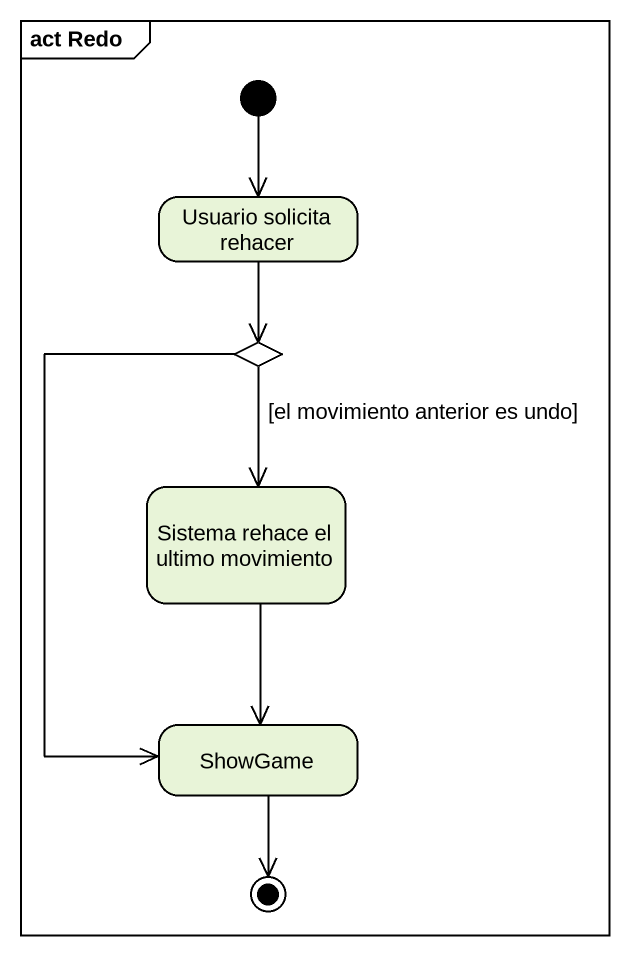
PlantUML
@startuml
mainframe act Redo
hide empty description
state "Usuario solicita rehacer" as Usuario_solicita_rehacer
state choice1 <<choice>>
state "Sistema rehace el ultimo movimiento" as Sistema_rehace_el_ultimo
state ShowGame
[*] --> Usuario_solicita_rehacer
Usuario_solicita_rehacer --> choice1
choice1 --> Sistema_rehace_el_ultimo : [el movimiento anterior es undo]
choice1 --> ShowGame
Sistema_rehace_el_ultimo --> ShowGame
ShowGame --> [*]
@enduml
